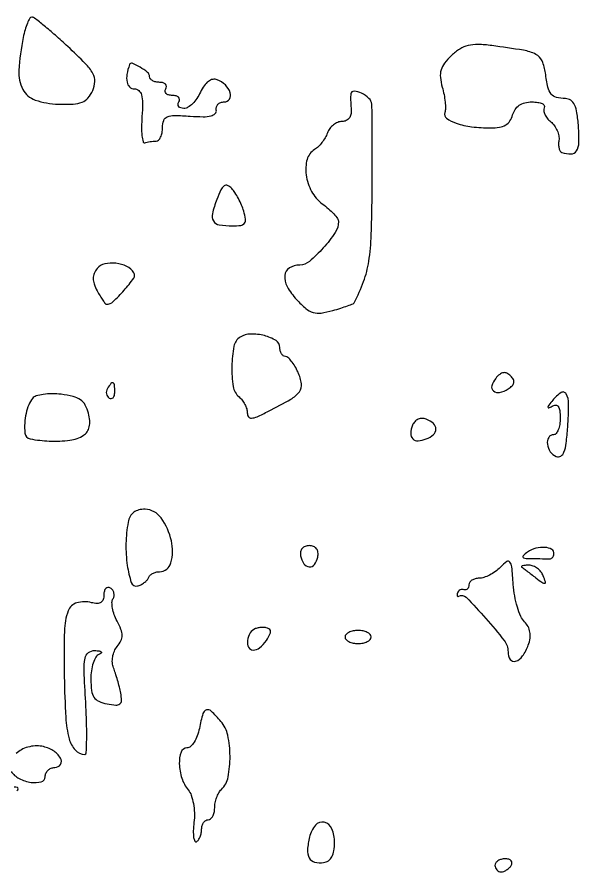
# Model space of a CAD drawing. Extents: x 0 to 5034, y 0 to 2560.
# Drawn here: x 227.7 to 313.9, y 2429 to 2560 of the extents above; entities that cross this region are included whole.
import ezdxf

# ---------------------------------------------------------------- set-up
doc = ezdxf.new("R2010")
doc.units = 0

msp = doc.modelspace()

# ---------------------------------------------------------------- linework, layer by layer
for points in [[(228.625, 2556.875, 0.031901), (227.946686, 2551.828635, 0.139467), (228.560315, 2548.911212, 0.193569), (230.468901, 2547.290761, 0.071579), (234.005053, 2546.652362, 0.020308), (236.29628, 2546.663619, 0.082691), (237.654207, 2546.953803, 0.121844), (238.563945, 2547.600568, 0.070838), (239.28975, 2548.735826, 0.100153), (239.611341, 2550.123314, 0.136877), (239.303019, 2551.362041, 0.066272), (238.16607, 2552.862729, 0.010069), (235.460646, 2555.485826, 0.00654), (233.553714, 2557.21563, 0.009741), (231.836905, 2558.673961, 0.005288), (230.363411, 2559.851237, 0.167422), (229.931589, 2560, 0.270044), (229.63084, 2559.824793, 0.029951), (229.266623, 2559.082031, 0.029978), (228.91393, 2558.072414, 0.019689)], [(294.313903, 2554.106762, 0.039543), (293.259125, 2552.939186, 0.093549), (292.731343, 2551.897817, 0.096227), (292.627399, 2550.754518, 0.043517), (292.909983, 2549.27058, -0.02122), (293.180904, 2548.127521, -0.022284), (293.348722, 2546.984072, -0.022627), (293.404389, 2545.989571, -0.085861), (293.305188, 2545.377325, 0.329864), (293.584388, 2544.491457, 0.076207), (295.062873, 2543.729038, 0.050976), (297.419737, 2543.196732, 0.028873), (300.34362, 2543.013655, 0.042764), (301.676959, 2543.121454, 0.091981), (302.64187, 2543.473232, 0.111576), (303.300353, 2544.09319, 0.084579), (303.710251, 2545, -0.082581), (304.09535, 2545.861036, -0.098334), (304.721026, 2546.491747, -0.090076), (305.587252, 2546.872054, -0.058576), (306.675648, 2547, -0.03493), (307.574294, 2546.937144, -0.074666), (308.239606, 2546.739534, -0.144059), (308.568829, 2546.448489, -0.286012), (308.570027, 2546.113307, 0.169204), (308.473895, 2545.680041, 0.077514), (308.631235, 2545.115076, 0.063536), (309.004697, 2544.510339, 0.049525), (309.547934, 2543.960219, -0.063299), (310.111486, 2543.357275, -0.053054), (310.546139, 2542.596734, -0.055251), (310.794646, 2541.801295, -0.090303), (310.803309, 2541.096912, 0.044784), (310.753909, 2540.46737, 0.058684), (310.827741, 2539.895655, 0.071827), (311.005278, 2539.46261, 0.179357), (311.266386, 2539.25, 0.086803), (312.667227, 2539.030735, 0.251865), (313.494822, 2539.495151, 0.137096), (313.871775, 2540.742568, 0.023303), (313.807498, 2543.25, 0.019314), (313.577166, 2545.319346, 0.071797), (313.199519, 2546.57195, 0.131569), (312.626769, 2547.254977, 0.152097), (311.820579, 2547.512754, -0.056891), (310.417976, 2547.683664, -0.169162), (309.614214, 2548.198926, -0.114106), (309.12247, 2549.247947, -0.019501), (308.742544, 2551.433407, 0.070222), (308.224763, 2553.280268, 0.173127), (307.27222, 2554.289704, 0.077513), (305.37863, 2554.910534, 0.007215), (300.5, 2555.636235, 0.026597), (298.394001, 2555.805196, 0.067417), (296.870857, 2555.640435, 0.079531), (295.599252, 2555.101143, 0.049347)], [(244.923489, 2552.718615, 0.041937), (244.535645, 2551.217447, 0.09171), (244.552096, 2550.034134, 0.150743), (244.954768, 2549.290067, 0.196346), (245.664953, 2549, -0.179298), (246.348678, 2548.746675, -0.148598), (246.767576, 2548.087503, -0.06991), (246.930534, 2546.855222, -0.015992), (246.846078, 2544.75, 0.015723), (246.780518, 2543.137425, 0.028678), (246.843911, 2541.821875, 0.032366), (247.002904, 2540.89676, 0.442282), (247.269609, 2540.75, -0.03139), (247.620555, 2540.846003, -0.015196), (248.079198, 2540.926562, -0.015005), (248.563735, 2540.981783, -0.02087), (249, 2541, 0.1963), (249.382, 2541.155984, 0.086451), (249.70625, 2541.607322, 0.066355), (249.926404, 2542.276156, 0.046402), (250, 2543.067481, -0.084374), (250.185283, 2544.157648, -0.214055), (250.725521, 2544.727823, -0.103403), (251.829468, 2544.933882, -0.013256), (254.25, 2544.817481, 0.01612), (256.211741, 2544.734398, 0.059853), (257.439624, 2544.86936, 0.132948), (258.079389, 2545.213389, 0.25813), (258.25, 2545.75, -0.119393), (258.269187, 2546.22625, -0.124324), (258.504843, 2546.632812, -0.113182), (258.926945, 2546.904981, -0.087045), (259.468615, 2547, 0.261024), (260.255935, 2547.44107, 0.217283), (260.373904, 2548.406636, 0.122562), (259.642504, 2549.598913, 0.102919), (258.392261, 2550.40297, 0.143057), (257.710387, 2550.459162, 0.10991), (257.025092, 2550.152384, 0.081741), (256.376889, 2549.480999, 0.044326), (255.809065, 2548.480288, -0.043275), (255.273241, 2547.531343, -0.048669), (254.600125, 2546.728585, -0.054847), (253.897489, 2546.176287, -0.140051), (253.280468, 2546, -0.075621), (252.791587, 2546.074364, -0.152714), (252.474323, 2546.29375, -0.186976), (252.376004, 2546.619614, -0.119799), (252.5, 2547, 0.146489), (252.602013, 2547.379403, 0.191582), (252.461189, 2547.70625, 0.134005), (252.074636, 2547.927049, 0.063222), (251.5, 2548, -0.063222), (250.925364, 2548.072951, -0.134005), (250.538811, 2548.29375, -0.191582), (250.397987, 2548.620597, -0.146489), (250.5, 2549, 0.139169), (250.607943, 2549.379648, 0.191142), (250.478525, 2549.70625, 0.138808), (250.110654, 2549.926733, 0.066118), (249.559017, 2550, -0.055333), (248.962643, 2550.066201, -0.074909), (248.457961, 2550.262322, -0.094345), (248.119439, 2550.552301, -0.170202), (248, 2550.893011, 0.226513), (247.698909, 2551.523533, 0.036073), (246.544291, 2552.326515, 0.038214), (245.355253, 2552.91438, 0.427785)], [(278.884846, 2548.218615, 0.036742), (278.851549, 2547.82987, 0.009363), (278.855809, 2547.197031, 0.009492), (278.88802, 2546.472695, 0.009488), (278.947704, 2545.75, -0.084641), (278.901072, 2545.060275, -0.111454), (278.622892, 2544.49651, -0.118587), (278.145535, 2544.130331, -0.104953), (277.531473, 2544, 0.09839), (276.873944, 2543.869347, 0.067969), (276.216598, 2543.485938, 0.065125), (275.659111, 2542.918978, 0.073806), (275.294026, 2542.25, -0.044118), (274.950646, 2541.521367, -0.032241), (274.450424, 2540.779154, -0.03285), (273.879866, 2540.132773, -0.059838), (273.325411, 2539.70031, 0.192365), (272.182239, 2538.189741, 0.102447), (272.031026, 2535.813831, 0.089854), (272.866115, 2533.292606, 0.107309), (274.5, 2531.402724, -0.020333), (275.457272, 2530.621017, -0.026242), (276.265625, 2529.824675, -0.025753), (276.853611, 2529.110679, -0.160718), (277, 2528.667022, -0.148401), (276.486815, 2526.976048, -0.035078), (274.659028, 2524.61819, -0.034092), (272.542323, 2522.552993, -0.178078), (271.038895, 2522, 0.138133), (269.453252, 2521.553419, 0.237568), (268.746146, 2520.413569, 0.151785), (269.116272, 2518.698179, 0.058539), (270.568116, 2516.709966, 0.02902), (271.992882, 2515.341886, 0.103782), (273.095073, 2514.73939, 0.10945), (274.313644, 2514.647336, 0.03418), (276.116649, 2515.033454, 0.006522), (277.336361, 2515.400547, 0.009833), (278.388121, 2515.754995, 0.005113), (279.260429, 2516.078306, 0.182633), (279.418933, 2516.219144, 0.034566), (280.847778, 2519.471381, 0.047153), (281.641365, 2522.571373, 0.031089), (282.024473, 2526.625442, 0.007066), (282.148294, 2533.530326, 0.000787), (282.158683, 2538.199535, 0.001143), (282.151947, 2542.319668, 0.000567), (282.134257, 2545.819796, 0.019595), (282.096881, 2546.643011, 0.185241), (281.661113, 2547.543082, 0.074522), (280.518392, 2548.33296, 0.099065), (279.397599, 2548.629385, 0.385844)], [(258.326613, 2532.05434, 0.0298), (257.645658, 2529.86341, 0.196887), (257.810293, 2528.751847, 0.22361), (258.686257, 2528.159012, 0.038767), (260.734054, 2528, 0.033741), (262.002875, 2528.08572, 0.197904), (262.568837, 2528.414043, 0.203389), (262.730533, 2529.039306, 0.035789), (262.460064, 2530.25, 0.027725), (262.115756, 2531.202766, 0.02109), (261.638453, 2532.205194, 0.021496), (261.109219, 2533.109401, 0.045858), (260.610557, 2533.746405, 0.100913), (259.978018, 2534.192106, 0.26878), (259.449259, 2534.132384, 0.124238), (258.943904, 2533.515025, 0.01946)], [(239.967374, 2521.460688, 0.072683), (239.516316, 2520.721038, 0.100849), (239.361368, 2519.962446, 0.08471), (239.506977, 2519.106751, 0.038477), (239.96579, 2518.063922, 0.010973), (240.411664, 2517.273021, 0.01654), (240.837491, 2516.606277, 0.011386), (241.213818, 2516.083812, 0.235149), (241.382174, 2516, 0.189496), (242.425565, 2516.410166, 0.025655), (244.093935, 2518.129362, 0.023088), (245.576779, 2519.98981, 0.303959), (245.607401, 2520.826221, 0.144443), (244.530291, 2521.790769, 0.08304), (242.841208, 2522.272308, 0.084857), (241.124515, 2522.173858, 0.164325)], [(261.916918, 2510.948652, 0.210081), (260.953622, 2509.549879, 0.042705), (260.635028, 2506.485207, 0.043181), (260.846597, 2503.38244, 0.183037), (261.75, 2501.791567, -0.057723), (262.228375, 2501.291474, -0.043628), (262.632812, 2500.647369, -0.044594), (262.908842, 2499.964926, -0.073941), (263, 2499.351875, 0.14694), (263.180473, 2498.75103, 0.272241), (263.6231, 2498.534143, 0.08751), (264.496952, 2498.757795, 0.011203), (266.25, 2499.599302, 0.011707), (269.693065, 2501.450669, 0.10162), (270.9948, 2502.590803, 0.201694), (271.306362, 2503.806465, 0.070207), (270.783447, 2505.575937, 0.026741), (270.299066, 2506.504089, 0.03538), (269.756811, 2507.287932, 0.038164), (269.234267, 2507.846359, 0.187732), (268.839485, 2508, -0.161647), (268.519274, 2508.1063, -0.096381), (268.246599, 2508.40638, -0.077808), (268.062405, 2508.854335, -0.05877), (268, 2509.383423, 0.261139), (267.414222, 2510.428518, 0.07444), (265.637786, 2511.180528, 0.068399), (263.527597, 2511.424831, 0.133853)], [(301.10906, 2504.631409, 0.104703), (300.519145, 2503.509482, 0.296225), (300.769171, 2502.702783, 0.234486), (301.712277, 2502.478358, 0.081818), (303.039387, 2503.024342, 0.052869), (303.652205, 2503.499182, 0.157747), (303.900287, 2503.960916, 0.175012), (303.818409, 2504.448412, 0.068226), (303.399259, 2505.000741, 0.078798), (302.829441, 2505.414571, 0.159006), (302.287065, 2505.499587, 0.132469), (301.729987, 2505.248606, 0.04788)], [(241.542705, 2503.069098, 0.090093), (241.387618, 2502.673795, 0.095385), (241.385962, 2502.257398, 0.099739), (241.536973, 2501.88478, 0.108766), (241.817021, 2501.613087, 0.158515), (242.139071, 2501.534562, 0.191218), (242.417083, 2501.669932, 0.126631), (242.605052, 2502.024148, 0.059057), (242.666667, 2502.543989, 0.019984), (242.623697, 2503.618676, 0.269722), (242.40792, 2503.929499, 0.350126), (242.086603, 2503.852054, 0.02679)], [(230.054722, 2501.553904, 0.072984), (229.462871, 2500.569625, 0.044523), (229.052682, 2499.274305, 0.040939), (228.850271, 2497.79361, 0.037149), (228.881517, 2496.25, 0.33455), (229.696932, 2495.357321, 0.036752), (232.631358, 2495.028951, 0.040024), (235.798921, 2495.162184, 0.111081), (237.885347, 2495.907979, 0.107336), (238.433291, 2496.448313, 0.089583), (238.752126, 2497.202748, 0.073179), (238.823871, 2498.156767, 0.043745), (238.644008, 2499.282249, 0.06465), (238.151939, 2500.532245, 0.114955), (237.415419, 2501.350212, 0.092172), (236.272133, 2501.867667, 0.031254), (234.46836, 2502.193487, 0.029644), (233.046341, 2502.274554, 0.035411), (231.707908, 2502.176517, 0.038126), (230.621544, 2501.933443, 0.147907)], [(309.863307, 2501.297031, 0.00934), (309.262379, 2500.527132, 0.131458), (309.132651, 2500.204823, 0.576573), (309.252848, 2500.114204, 0.035256), (309.75, 2500.367059, -0.129204), (310.303596, 2500.528653, -0.253457), (310.701248, 2500.326942, -0.123802), (310.935875, 2499.700851, -0.028058), (311, 2498.559017, -0.037227), (310.926934, 2497.579009, -0.055981), (310.70625, 2496.751711, -0.073461), (310.383082, 2496.186221, -0.230178), (310, 2496, 0.262821), (309.247705, 2495.57522, 0.167748), (309.032442, 2494.567042, 0.123163), (309.48311, 2493.395176, 0.149131), (310.407985, 2492.673683, 0.231762), (311.087356, 2492.734359, 0.165101), (311.587141, 2493.328946, 0.063336), (311.925889, 2494.682476, 0.012707), (312.157985, 2497.16245, 0.014038), (312.301597, 2500.766189, 0.130338), (311.923182, 2502.264061, 0.437867), (311.136883, 2502.455389, 0.075798)], [(288.338607, 2497.440013, 0.076522), (288.067507, 2496.190548, 0.216242), (288.378824, 2495.375865, 0.214489), (289.199704, 2495.069425, 0.075422), (290.456872, 2495.345077, 0.089288), (291.557855, 2496.011808, 0.214827), (291.942142, 2496.860994, 0.215353), (291.560506, 2497.709907, 0.089658), (290.462146, 2498.376152, 0.092161), (289.813795, 2498.495878, 0.103874), (289.194765, 2498.365098, 0.104304), (288.682533, 2497.997035, 0.093639)], [(244.72654, 2482.572539, 0.043396), (244.384788, 2479.313278, 0.040487), (244.596618, 2475.96568, 0.042671), (245.207955, 2473.347827, 0.39099), (246.141198, 2472.825, 0.052885), (246.685698, 2473.01788, 0.047567), (247.198769, 2473.32625, 0.050509), (247.607107, 2473.696985, 0.097008), (247.833333, 2474.075, -0.113465), (248.061023, 2474.428794, -0.067691), (248.465101, 2474.728281, -0.062274), (248.975194, 2474.930989, -0.063553), (249.515946, 2475, 0.33874), (251.292972, 2476.359946, 0.123236), (251.35758, 2479.737261, 0.09864), (249.77648, 2483.251775, 0.233677), (247.313868, 2484.572539, 0.068096), (246.337915, 2484.471844, 0.105202), (245.57665, 2484.105588, 0.107471), (245.041151, 2483.468037, 0.073453)], [(271.176676, 2477.447179, 0.095633), (271.687524, 2476.225204, 0.231347), (272.510529, 2475.743606, 0.259838), (273.318179, 2476.117618, 0.110048), (273.809629, 2477.25, 0.075042), (273.839187, 2477.980358, 0.134068), (273.620099, 2478.535476, 0.143006), (273.162207, 2478.879439, 0.090288), (272.5, 2479, 0.089125), (271.869802, 2478.886768, 0.128059), (271.407325, 2478.563333, 0.131707), (271.169492, 2478.063175, 0.097115)], [(306, 2478.01406, 0.055584), (305.302119, 2477.436462, 0.565004), (305.380362, 2477.142583, 0.068068), (306.236838, 2477.016569, 0.002539), (309.5, 2477, 0.143864), (309.694853, 2477.057249, 0.09127), (309.868641, 2477.220313, 0.077505), (309.99528, 2477.463272, 0.063957), (310.052821, 2477.75, 0.285479), (309.700056, 2478.418023, 0.116451), (308.676165, 2478.731298, 0.08243), (307.288875, 2478.59291, 0.079266)], [(301.821429, 2475.688597, -0.041327), (301.063159, 2475.042402, -0.036011), (300.17433, 2474.496025, -0.037697), (299.293588, 2474.119679, -0.082301), (298.571429, 2474, 0.061768), (297.97055, 2473.925485, 0.080164), (297.461607, 2473.70625, 0.09778), (297.120948, 2473.381386, 0.154765), (297, 2473, -0.077096), (296.943642, 2472.636664, -0.119977), (296.779688, 2472.367188, -0.144529), (296.535323, 2472.234221, -0.134046), (296.25, 2472.25, 0.099038), (295.944686, 2472.288153, 0.097945), (295.646875, 2472.20625, 0.097945), (295.402666, 2472.017143, 0.099038), (295.25, 2471.75, 0.041745), (295.183988, 2471.478259, 0.132208), (295.203997, 2471.29375, 0.277588), (295.298406, 2471.22073, 0.158603), (295.444458, 2471.25, -0.338176), (296.576381, 2471.090684, -0.013461), (299.606112, 2467.850472, -0.017113), (302.40706, 2464.46159, -0.165608), (303, 2462.7205, 0.148067), (303.352159, 2461.557388, 0.339434), (304.167719, 2461.279553, 0.162097), (305.239852, 2462.090416, 0.061969), (306.111687, 2463.772881, 0.053011), (306.374031, 2464.807251, 0.076819), (306.363804, 2465.747982, 0.082675), (306.075996, 2466.590486, 0.072939), (305.52131, 2467.335832, -0.095388), (304.963198, 2468.16009, -0.028713), (304.445183, 2469.589905, -0.027627), (304.036943, 2471.295482, -0.026801), (303.814121, 2473.053047, 0.006345), (303.58364, 2475.751478, 0.138242), (303.297305, 2476.483975, 0.411375), (302.820459, 2476.552568, 0.037691)], [(305.083333, 2475.717032, -0.010475), (305.337066, 2475.536836, -0.001203), (305.898391, 2475.118134, -0.001451), (306.563531, 2474.616479, -0.001182), (307.272892, 2474.075589, 0.007142), (308.318625, 2473.297749, 0.220455), (308.628842, 2473.237675, 0.43305), (308.739132, 2473.434489, 0.014961), (308.415903, 2474.358556, 0.075796), (308.058528, 2474.986052, 0.064713), (307.512895, 2475.517826, 0.066826), (306.869665, 2475.877483, 0.094374), (306.226345, 2476, 0.016936), (305.654659, 2475.98063, 0.043764), (305.247218, 2475.916878, 0.128922), (305.074898, 2475.822938, 0.479814)], [(241, 2471.442386, -0.08092), (240.883332, 2470.726219, -0.173955), (240.541836, 2470.292902, -0.149464), (239.959657, 2470.136681, -0.055359), (239.110698, 2470.260801, 0.133834), (236.851794, 2470.237514, 0.239925), (235.523504, 2469.006661, 0.083002), (234.94186, 2465.930624, 0.009622), (234.927675, 2458.889924, 0.009285), (235.149788, 2452.687877, 0.051415), (235.671351, 2449.39544, 0.121756), (236.610832, 2447.684547, 0.202743), (238.084627, 2447.015313, 0.411359), (238.30698, 2447.224263, 0.005181), (238.361481, 2449.354498, 0.01144), (238.34172, 2451.933463, 0.006821), (238.206142, 2455, -0.00487), (237.974245, 2459.819033, -0.053842), (238.107609, 2461.742131, -0.186753), (238.633972, 2462.608267, -0.176157), (239.621515, 2462.921053, -0.023385), (240.293027, 2462.86129, -0.154367), (240.594035, 2462.718904, -0.454481), (240.58853, 2462.538503, -0.076049), (240.25, 2462.337719, 0.168896), (239.769014, 2461.917423, 0.05018), (239.367188, 2461.012095, 0.044069), (239.092005, 2459.833462, 0.035336), (239, 2458.533244, 0.029811), (239.104533, 2456.781521, 0.116633), (239.47507, 2455.770904, 0.144994), (240.208608, 2455.154092, 0.055634), (241.494211, 2454.756356, 0.026132), (242.841215, 2454.571158, 0.189193), (243.456268, 2454.75442, 0.237083), (243.702843, 2455.275908, 0.041446), (243.583495, 2456.389779, 0.013448), (243.37759, 2457.326039, 0.008704), (243.091551, 2458.397926, 0.008751), (242.77528, 2459.436174, 0.016349), (242.477409, 2460.262735, -0.079539), (242.300821, 2461.053024, -0.057668), (242.349679, 2461.954985, -0.057135), (242.605012, 2462.831469, -0.073911), (243.03886, 2463.546824, 0.058292), (243.612159, 2464.429023, 0.115859), (243.800429, 2465.236268, 0.093521), (243.62518, 2466.157138, 0.029218), (243.032788, 2467.438736, -0.0358), (242.594069, 2468.421603, -0.040927), (242.323093, 2469.414405, -0.045137), (242.241286, 2470.278143, -0.140359), (242.398364, 2470.835549, 0.098048), (242.56288, 2471.275151, 0.097706), (242.547768, 2471.74485, 0.098174), (242.355717, 2472.171832, 0.100038), (242.016312, 2472.489919, 0.150332), (241.630843, 2472.59046, 0.191604), (241.298542, 2472.441303, 0.131581), (241.073989, 2472.038548, 0.061817)], [(264.25, 2466.281721, 0.17014), (263.430093, 2465.616703, 0.110261), (263.027408, 2464.45112, 0.1426), (263.204603, 2463.420606, 0.286803), (263.877555, 2463, 0.170899), (264.880348, 2463.353064, 0.064417), (265.925259, 2464.441314, 0.075562), (266.546024, 2465.617589, 0.361779), (266.298558, 2466.276027, 0.086447), (265.90275, 2466.418076, 0.042356), (265.367389, 2466.465009, 0.040343), (264.787286, 2466.419749, 0.04651)], [(278, 2465, 0.191087), (278.151477, 2464.618118, 0.088204), (278.5875, 2464.29375, 0.068025), (279.234582, 2464.073693, 0.048028), (280, 2464, 0.048028), (280.765418, 2464.073693, 0.068025), (281.4125, 2464.29375, 0.088204), (281.848523, 2464.618118, 0.191087), (282, 2465, 0.191087), (281.848523, 2465.381882, 0.088204), (281.4125, 2465.70625, 0.068025), (280.765418, 2465.926307, 0.048028), (280, 2466, 0.048028), (279.234582, 2465.926307, 0.068025), (278.5875, 2465.70625, 0.088204), (278.151477, 2465.381882, 0.191087)], [(255.65, 2451, -0.039585), (255.324122, 2449.851714, -0.052754), (254.842019, 2448.88125, -0.063947), (254.286619, 2448.214033, -0.189439), (253.741978, 2448, 0.319881), (252.844335, 2447.360261, 0.090849), (252.571067, 2445.566911, 0.071131), (252.954823, 2443.357949, 0.094957), (253.934584, 2441.578822, -0.091176), (254.406175, 2440.737458, -0.038415), (254.730908, 2439.47745, -0.036035), (254.881313, 2438.028085, -0.036912), (254.820004, 2436.583919, 0.019873), (254.721302, 2435.295853, 0.041933), (254.768434, 2434.295463, 0.076245), (254.938717, 2433.710101, 0.4493), (255.20899, 2433.629163, 0.106263), (255.51223, 2433.920455, 0.051236), (255.767641, 2434.397717, 0.047546), (255.941368, 2434.971553, 0.049779), (256, 2435.559017, -0.067639), (256.074854, 2436.109818, -0.08433), (256.29375, 2436.576711, -0.09965), (256.61866, 2436.888931, -0.142666), (257, 2437, 0.17482), (257.381591, 2437.137625, 0.093122), (257.70625, 2437.52875, 0.073362), (257.925973, 2438.111367, 0.053595), (258, 2438.8, -0.049369), (258.075684, 2439.564649, -0.03789), (258.302187, 2440.373437, -0.038898), (258.634398, 2441.104439, -0.070387), (259.02872, 2441.62872, 0.148393), (260.055067, 2443.549397, 0.050851), (260.356079, 2446.724873, 0.050875), (260.004256, 2449.94674, 0.126676), (258.954668, 2452.052268, 0.019833), (257.458034, 2453.645609, 0.278183), (256.724853, 2453.820668, 0.254403), (256.181946, 2453.254347, 0.017167)], [(272.552543, 2434.353326, 0.043225), (272.237747, 2432.396556, 0.144592), (272.510995, 2431.139736, 0.207651), (273.336784, 2430.498784, 0.099397), (274.703971, 2430.427058, 0.116981), (275.442377, 2430.720815, 0.114229), (275.97782, 2431.31698, 0.085709), (276.297547, 2432.240413, 0.040602), (276.4, 2433.5, 0.098899), (275.978103, 2435.6121, 0.244247), (274.802324, 2436.59717, 0.280092), (273.463954, 2436.141837, 0.113173)], [(301, 2430, 0.092995), (301.071618, 2429.618268, 0.096318), (301.276414, 2429.29375, 0.099231), (301.581949, 2429.076556, 0.105429), (301.940983, 2429, 0.089642), (302.346558, 2429.073302, 0.053229), (302.7871, 2429.29375, 0.051032), (303.193797, 2429.617485, 0.06081), (303.5, 2430, 0.139169), (303.607943, 2430.379648, 0.191142), (303.478525, 2430.70625, 0.138808), (303.110654, 2430.926733, 0.066118), (302.559017, 2431, 0.062283), (301.962904, 2430.925455, 0.080552), (301.457961, 2430.70625, 0.097988), (301.120018, 2430.381379, 0.153634)]]:
    msp.add_lwpolyline(points, format="xyb", close=True)
for points in [[(226.765313, 2444.412284, 0.126687), (227.997929, 2443.320877, 0.079553), (229.838954, 2442.723203, 0.106217), (231.403967, 2442.811729, 0.337686), (232, 2443.59362, -0.103551), (232.112344, 2444.13026, -0.098897), (232.431406, 2444.586876, -0.09682), (232.908038, 2444.892864, -0.094701), (233.468615, 2445, 0.257343), (234.340565, 2445.480609, 0.284676), (234.348764, 2446.433345, 0.120105), (233.189625, 2447.593084, 0.089666), (231.496297, 2448.245459, 0.063462), (230.453584, 2448.310326, 0.052696), (229.357224, 2448.122219, 0.053731), (228.347804, 2447.71603, 0.074002), (227.563479, 2447.134908, -0.023986)], [(227.670438, 2441.479528, 0.180775), (227.844258, 2441.750153, 0.409565), (227.732905, 2441.926117, 0.054277), (227.25, 2441.984687, -0.138577)]]:
    msp.add_lwpolyline(points, format="xyb")

doc.saveas('drawing.dxf')
